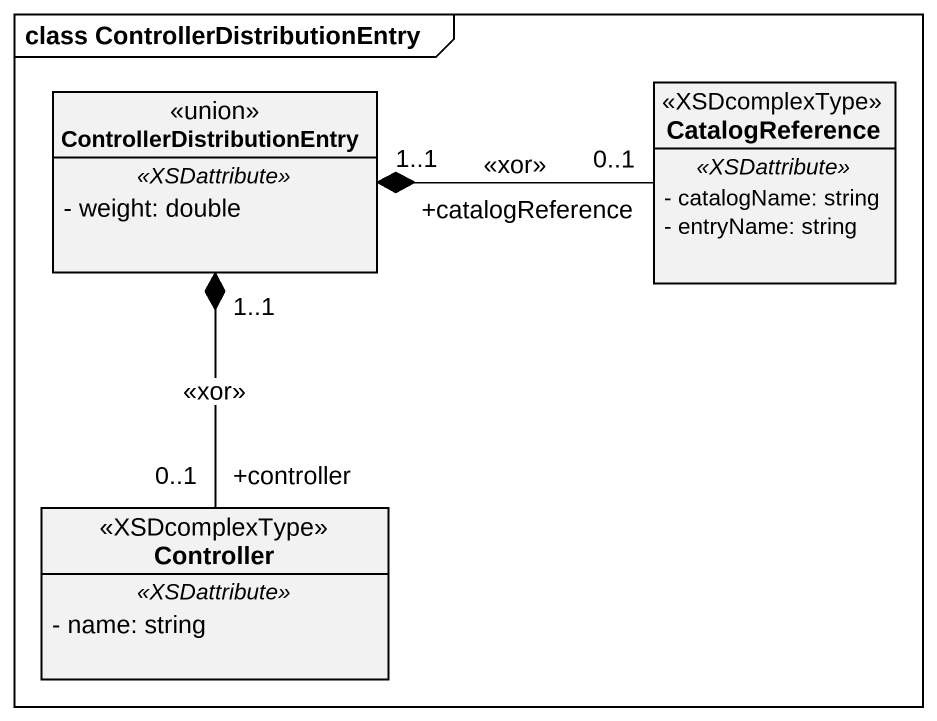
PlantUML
@startuml
mainframe class ControllerDistributionEntry
hide circle
hide empty members
skinparam classAttributeIconSize 0
class ControllerDistributionEntry <<union>> {
  .. <<XSDattribute>> ..
  - weight: double
}
class CatalogReference <<XSDcomplexType>> {
  .. <<XSDattribute>> ..
  - catalogName: string
  - entryName: string
}
class Controller <<XSDcomplexType>> {
  .. <<XSDattribute>> ..
  - name: string
}
ControllerDistributionEntry "1..1" *-right- "+catalogReference\n0..1" CatalogReference : <<xor>>
ControllerDistributionEntry "1..1" *-- "+controller\n0..1" Controller : <<xor>>
@enduml
